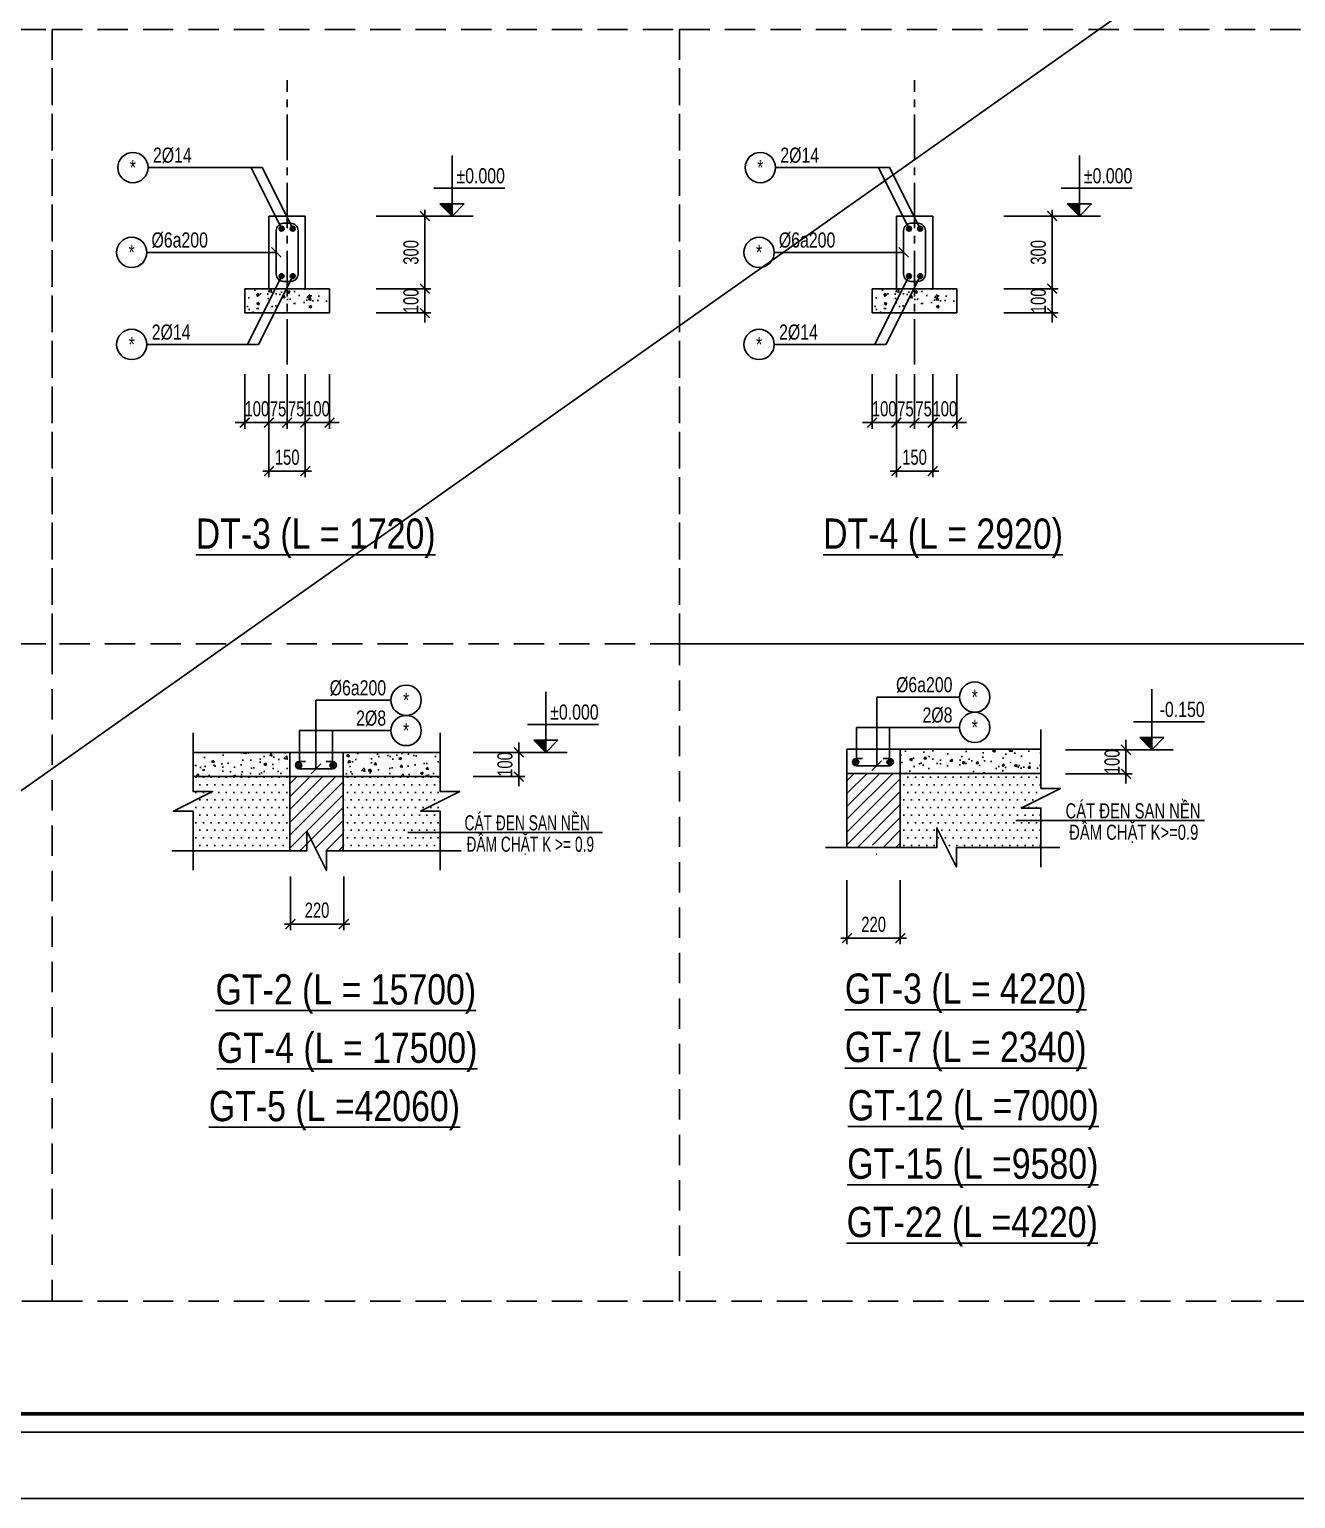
# Model space of a CAD drawing. Header units: millimetres. Extents: x 0 to 2110312, y -101172 to 3.
# Drawn here: x 1987750 to 1992976, y -41790 to -35726 of the extents above; entities that cross this region are included whole.
import ezdxf
from ezdxf.enums import TextEntityAlignment as Align

# ---------------------------------------------------------------- set-up
doc = ezdxf.new("R2010")
doc.units = ezdxf.units.MM
doc.header["$LTSCALE"] = 1000
doc.header["$MEASUREMENT"] = 0
doc.header["$PDMODE"] = 3
doc.linetypes.add('CENTER2', pattern=[1.125, 0.75, -0.125, 0.125, -0.125])
doc.linetypes.add('HIDDEN', pattern=[0.375, 0.25, -0.125])
doc.layers.get('0').update_dxf_attribs({"linetype": 'CONTINUOUS'})
doc.layers.get('Defpoints').update_dxf_attribs({"linetype": 'CONTINUOUS'})
for name, color, linetype in [('CDC-KHUNGTEN', 7, 'CONTINUOUS'), ('CDC.01.AXIS', 160, 'CENTER2'), ('CDC.02.DIM', 1, 'CONTINUOUS'), ('CDC.03.BORDER', 3, 'CONTINUOUS'), ('CDC.04.HIDDEN', 8, 'HIDDEN'), ('CDC.05.STEEL', 4, 'CONTINUOUS'), ('CDC.06.TEXT', 2, 'CONTINUOUS'), ('CDC.10.HATCH', 163, 'CONTINUOUS'), ('CDC.11.NOTE', 1, 'CONTINUOUS'), ('CDC.14.STEELNUM', 9, 'CONTINUOUS'), ('KCS_CHI', 1, 'CONTINUOUS'), ('KCS_STEEL', 4, 'CONTINUOUS')]:
    doc.layers.add(name, color=color, linetype=linetype)
doc.layers.add('Hatch1', color=250, linetype='CONTINUOUS', lineweight=5)
doc.layers.add('KCS_Plotter', color=11, linetype='CONTINUOUS', plot=False)
doc.styles.add('KCS_BIGTEXT', font='arial.ttf', dxfattribs={"width": 0.75, "height": 125})
doc.styles.add('KCS_SMTEXT', font='arial.ttf', dxfattribs={"width": 0.7})
doc.dimstyles.new('KCS_DIM25', dxfattribs={"dimtxt": 62.5, "dimasz": 40, "dimexe": 25, "dimexo": 0, "dimgap": 25, "dimtad": 1, "dimdec": 0, "dimzin": 13, "dimdsep": 46, "dimtxsty": 'KCS_SMTEXT', "dimblk": 'ARCHTICK', "dimcen": 0, "dimdle": 25, "dimclrd": 1, "dimclre": 1, "dimclrt": 2, "dimadec": 0, "dimazin": 0, "dimtfac": 1, "dimtdec": 0, "dimtix": 1, "dimtmove": 2, "dimatfit": 3, "dimfxl": 1, "dimtolj": 1, "dimtzin": 13, "dimarcsym": 0})
pattern_1 = [(50, (-46102.84, -32204.22), (107.5890274, -9.4128202), [11.25, -123.75]), (355, (-46102.84, -32204.22), (-20.8127, 112.82882), [9, -99]), (100.4514, (-46093.87, -32205), (86.776407, 103.4159313), [9.5610285, -105.171317]), (46.1842, (-46102.84, -32174.22), (160.086157, -24.827852), [16.875, -185.625]), (96.6356, (-46089.5, -32176.29), (140.199406, 146.117681), [14.341543, -157.75695]), (351.1842, (-46102.84, -32174.22), (140.199292, 146.11779), [13.5, -148.5]), (21, (-46087.84, -32181.72), (89.536058, -60.3928336), [11.25, -123.75]), (326, (-46087.84, -32181.72), (36.4973, 108.772507), [9, -99]), (71.4514, (-46080.38, -32186.75), (126.0333943, 48.3795745), [9.5610285, -105.171317]), (37.5, (-46102.838, -32204.22), (1.8239783, 49.9340781), [0, -97.8, 0, -100.5, 0, -99.375]), (7.5, (-46102.84, -32204.22), (39.4604306, 59.1617568), [0, -57.3, 0, -95.55, 0, -37.875]), (327.5, (-46136.288, -32204.22), (80.0733654, -3.38323076), [0, -37.5, 0, -117, 0, -155.25]), (317.5, (-46151.29, -32204.22), (87.4779254, 15.0157473), [0, -48.75, 0, -77.7, 0, -110.25])]

# ---------------------------------------------------------------- blocks, each defined once
blk = doc.blocks.new('KCS_SNODE')
at = {"layer": 'CDC.05.STEEL'}
blk.add_hatch(color=6, dxfattribs=at).paths.add_polyline_path([(10, 0, 1), (-10, 0, 1)])
at = {"layer": 'CDC.05.STEEL', "color": 6}
blk.add_circle((0, 0), 10, dxfattribs=at)
blk = doc.blocks.new('_ARCHTICK')
at = {"color": 0, "linetype": 'ByBlock', "const_width": 0.15}
blk.add_lwpolyline([(-0.5, -0.5), (0.5, 0.5)], dxfattribs=at)
blk = doc.blocks.new('*D16')
at = {"layer": 'CDC.02.DIM', "color": 1, "lineweight": -2, "transparency": 16777216}
for p, q in [((1988738.8, -37149), (1988738.8, -37374)), ((1988813.9, -37149), (1988813.9, -37374)), ((1988738.8, -37349), (1988698.8, -37349)), ((1988813.9, -37349), (1988738.8, -37349)), ((1988813.9, -37349), (1988853.9, -37349))]:
    blk.add_line(p, q, dxfattribs=at)
at = {"layer": 'Defpoints', "color": 0, "transparency": 16777216}
for p in [(1988738.8, -37149), (1988813.9, -37149), (1988738.8, -37349)]:
    blk.add_point(p, dxfattribs=at)
at = {"layer": 'CDC.02.DIM', "color": 1, "lineweight": -2, "transparency": 16777216, "xscale": 40, "yscale": 40, "zscale": 40}
blk.add_blockref('_ARCHTICK', (1988738.8, -37349), dxfattribs=at)
at = {"layer": 'CDC.02.DIM', "color": 1, "lineweight": -2, "transparency": 16777216, "xscale": 40, "yscale": 40, "zscale": 40, "rotation": 180}
blk.add_blockref('_ARCHTICK', (1988813.9, -37349), dxfattribs=at)
at = {"layer": 'CDC.02.DIM', "color": 2, "transparency": 16777216, "insert": (1988776.3, -37292.2), "char_height": 62.5, "attachment_point": 5, "style": 'KCS_SMTEXT'}
blk.add_mtext('\\A1;75', dxfattribs=at)
blk = doc.blocks.new('*D17')
at = {"layer": 'CDC.02.DIM', "color": 1, "lineweight": -2, "transparency": 16777216}
for p, q in [((1988638.8, -37149), (1988638.8, -37374)), ((1988738.8, -37149), (1988738.8, -37374)), ((1988638.8, -37349), (1988598.8, -37349)), ((1988738.8, -37349), (1988638.8, -37349)), ((1988738.8, -37349), (1988778.8, -37349))]:
    blk.add_line(p, q, dxfattribs=at)
at = {"layer": 'Defpoints', "color": 0, "transparency": 16777216}
for p in [(1988638.8, -37149), (1988738.8, -37149), (1988638.8, -37349)]:
    blk.add_point(p, dxfattribs=at)
at = {"layer": 'CDC.02.DIM', "color": 1, "lineweight": -2, "transparency": 16777216, "xscale": 40, "yscale": 40, "zscale": 40}
blk.add_blockref('_ARCHTICK', (1988638.8, -37349), dxfattribs=at)
at = {"layer": 'CDC.02.DIM', "color": 1, "lineweight": -2, "transparency": 16777216, "xscale": 40, "yscale": 40, "zscale": 40, "rotation": 180}
blk.add_blockref('_ARCHTICK', (1988738.8, -37349), dxfattribs=at)
at = {"layer": 'CDC.02.DIM', "color": 2, "transparency": 16777216, "insert": (1988688.8, -37292.1), "char_height": 62.5, "attachment_point": 5, "style": 'KCS_SMTEXT'}
blk.add_mtext('\\A1;100', dxfattribs=at)
blk = doc.blocks.new('*D18')
at = {"layer": 'CDC.02.DIM', "color": 1, "lineweight": -2, "transparency": 16777216}
for p, q in [((1988813.9, -37149), (1988813.9, -37374)), ((1988888.9, -37149), (1988888.9, -37374)), ((1988813.9, -37349), (1988773.9, -37349)), ((1988813.9, -37349), (1988888.9, -37349)), ((1988888.9, -37349), (1988928.9, -37349))]:
    blk.add_line(p, q, dxfattribs=at)
at = {"layer": 'Defpoints', "color": 0, "transparency": 16777216}
for p in [(1988813.9, -37149), (1988888.9, -37149), (1988888.9, -37349)]:
    blk.add_point(p, dxfattribs=at)
at = {"layer": 'CDC.02.DIM', "color": 1, "lineweight": -2, "transparency": 16777216, "xscale": 40, "yscale": 40, "zscale": 40}
blk.add_blockref('_ARCHTICK', (1988813.9, -37349), dxfattribs=at)
at = {"layer": 'CDC.02.DIM', "color": 1, "lineweight": -2, "transparency": 16777216, "xscale": 40, "yscale": 40, "zscale": 40, "rotation": 180}
blk.add_blockref('_ARCHTICK', (1988888.9, -37349), dxfattribs=at)
at = {"layer": 'CDC.02.DIM', "color": 2, "transparency": 16777216, "insert": (1988851.4, -37292.2), "char_height": 62.5, "attachment_point": 5, "style": 'KCS_SMTEXT'}
blk.add_mtext('\\A1;75', dxfattribs=at)
blk = doc.blocks.new('*D19')
at = {"layer": 'CDC.02.DIM', "color": 1, "lineweight": -2, "transparency": 16777216}
for p, q in [((1988888.9, -37149), (1988888.9, -37374)), ((1988988.9, -37149), (1988988.9, -37374)), ((1988888.9, -37349), (1988848.9, -37349)), ((1988888.9, -37349), (1988988.9, -37349)), ((1988988.9, -37349), (1989028.9, -37349))]:
    blk.add_line(p, q, dxfattribs=at)
at = {"layer": 'Defpoints', "color": 0, "transparency": 16777216}
for p in [(1988888.9, -37149), (1988988.9, -37149), (1988988.9, -37349)]:
    blk.add_point(p, dxfattribs=at)
at = {"layer": 'CDC.02.DIM', "color": 1, "lineweight": -2, "transparency": 16777216, "xscale": 40, "yscale": 40, "zscale": 40}
blk.add_blockref('_ARCHTICK', (1988888.9, -37349), dxfattribs=at)
at = {"layer": 'CDC.02.DIM', "color": 1, "lineweight": -2, "transparency": 16777216, "xscale": 40, "yscale": 40, "zscale": 40, "rotation": 180}
blk.add_blockref('_ARCHTICK', (1988988.9, -37349), dxfattribs=at)
at = {"layer": 'CDC.02.DIM', "color": 2, "transparency": 16777216, "insert": (1988938.9, -37292.1), "char_height": 62.5, "attachment_point": 5, "style": 'KCS_SMTEXT'}
blk.add_mtext('\\A1;100', dxfattribs=at)
blk = doc.blocks.new('*D20')
at = {"layer": 'CDC.02.DIM', "color": 1, "lineweight": -2, "transparency": 16777216}
for p, q in [((1988738.8, -37149), (1988738.8, -37574)), ((1988888.9, -37149), (1988888.9, -37574)), ((1988713.8, -37549), (1988913.9, -37549))]:
    blk.add_line(p, q, dxfattribs=at)
at = {"layer": 'Defpoints', "color": 0, "transparency": 16777216}
for p in [(1988738.8, -37149), (1988888.9, -37149), (1988888.9, -37549)]:
    blk.add_point(p, dxfattribs=at)
at = {"layer": 'CDC.02.DIM', "color": 1, "lineweight": -2, "transparency": 16777216, "xscale": 40, "yscale": 40, "zscale": 40, "rotation": 180}
blk.add_blockref('_ARCHTICK', (1988738.8, -37549), dxfattribs=at)
at = {"layer": 'CDC.02.DIM', "color": 1, "lineweight": -2, "transparency": 16777216, "xscale": 40, "yscale": 40, "zscale": 40}
blk.add_blockref('_ARCHTICK', (1988888.9, -37549), dxfattribs=at)
at = {"layer": 'CDC.02.DIM', "color": 2, "transparency": 16777216, "insert": (1988813.9, -37492.1), "char_height": 62.5, "attachment_point": 5, "style": 'KCS_SMTEXT'}
blk.add_mtext('\\A1;150', dxfattribs=at)
blk = doc.blocks.new('*D21')
at = {"layer": 'CDC.02.DIM', "color": 1, "lineweight": -2, "transparency": 16777216}
for p, q in [((1989181.9, -36796.4), (1989406.9, -36796.4)), ((1989381.9, -36796.4), (1989381.9, -36756.4)), ((1989381.9, -36896.4), (1989381.9, -36796.4)), ((1989181.9, -36896.4), (1989406.9, -36896.4)), ((1989381.9, -36896.4), (1989381.9, -36936.4))]:
    blk.add_line(p, q, dxfattribs=at)
at = {"layer": 'Defpoints', "color": 0, "transparency": 16777216}
for p in [(1989181.9, -36796.4), (1989381.9, -36796.4), (1989181.9, -36896.4)]:
    blk.add_point(p, dxfattribs=at)
at = {"layer": 'CDC.02.DIM', "color": 1, "lineweight": -2, "transparency": 16777216, "xscale": 40, "yscale": 40, "zscale": 40}
for p, rotation in [((1989381.9, -36796.4), 270), ((1989381.9, -36896.4), 90)]:
    blk.add_blockref('_ARCHTICK', p, dxfattribs=dict(at, rotation=rotation))
at = {"layer": 'CDC.02.DIM', "color": 2, "transparency": 16777216, "insert": (1989325, -36846.4), "char_height": 62.5, "attachment_point": 5, "rotation": 90, "style": 'KCS_SMTEXT'}
blk.add_mtext('\\A1;100', dxfattribs=at)
blk = doc.blocks.new('*D22')
at = {"layer": 'CDC.02.DIM', "color": 1, "lineweight": -2, "transparency": 16777216}
for p, q in [((1989181.9, -36496.4), (1989406.9, -36496.4)), ((1989381.9, -36821.4), (1989381.9, -36471.4)), ((1989181.9, -36796.4), (1989406.9, -36796.4))]:
    blk.add_line(p, q, dxfattribs=at)
at = {"layer": 'Defpoints', "color": 0, "transparency": 16777216}
for p in [(1989181.9, -36496.4), (1989381.9, -36496.4), (1989181.9, -36796.4)]:
    blk.add_point(p, dxfattribs=at)
at = {"layer": 'CDC.02.DIM', "color": 1, "lineweight": -2, "transparency": 16777216, "xscale": 40, "yscale": 40, "zscale": 40}
for p, rotation in [((1989381.9, -36496.4), 90), ((1989381.9, -36796.4), 270)]:
    blk.add_blockref('_ARCHTICK', p, dxfattribs=dict(at, rotation=rotation))
at = {"layer": 'CDC.02.DIM', "color": 2, "transparency": 16777216, "insert": (1989325, -36646.4), "char_height": 62.5, "attachment_point": 5, "rotation": 90, "style": 'KCS_SMTEXT'}
blk.add_mtext('\\A1;300', dxfattribs=at)
blk = doc.blocks.new('COS_CD')
at = {"layer": 'CDC.10.HATCH'}
blk.add_hatch(color=256, dxfattribs=at).paths.add_polyline_path([(37.5, 50), (87.5, 0), (87.5, 50)])
at = {"layer": 'CDC.02.DIM'}
for p, q in [((0, 0), (175, 0)), ((37.5, 50), (137.5, 50)), ((87.5, 0), (37.5, 50)), ((87.5, 0), (87.5, 50)), ((87.5, 0), (137.5, 50))]:
    blk.add_line(p, q, dxfattribs=at)
blk = doc.blocks.new('*D23')
at = {"layer": 'CDC.02.DIM', "color": 1, "lineweight": -2, "transparency": 16777216}
for p, q in [((1991327.9, -37149), (1991327.9, -37374)), ((1991402.9, -37149), (1991402.9, -37374)), ((1991327.9, -37349), (1991287.9, -37349)), ((1991402.9, -37349), (1991327.9, -37349)), ((1991402.9, -37349), (1991442.9, -37349))]:
    blk.add_line(p, q, dxfattribs=at)
at = {"layer": 'Defpoints', "color": 0, "transparency": 16777216}
for p in [(1991327.9, -37149), (1991402.9, -37149), (1991327.9, -37349)]:
    blk.add_point(p, dxfattribs=at)
at = {"layer": 'CDC.02.DIM', "color": 1, "lineweight": -2, "transparency": 16777216, "xscale": 40, "yscale": 40, "zscale": 40}
blk.add_blockref('_ARCHTICK', (1991327.9, -37349), dxfattribs=at)
at = {"layer": 'CDC.02.DIM', "color": 1, "lineweight": -2, "transparency": 16777216, "xscale": 40, "yscale": 40, "zscale": 40, "rotation": 180}
blk.add_blockref('_ARCHTICK', (1991402.9, -37349), dxfattribs=at)
at = {"layer": 'CDC.02.DIM', "color": 2, "transparency": 16777216, "insert": (1991365.4, -37292.2), "char_height": 62.5, "attachment_point": 5, "style": 'KCS_SMTEXT'}
blk.add_mtext('\\A1;75', dxfattribs=at)
blk = doc.blocks.new('*D24')
at = {"layer": 'CDC.02.DIM', "color": 1, "lineweight": -2, "transparency": 16777216}
for p, q in [((1991227.9, -37149), (1991227.9, -37374)), ((1991327.9, -37149), (1991327.9, -37374)), ((1991227.9, -37349), (1991187.9, -37349)), ((1991327.9, -37349), (1991227.9, -37349)), ((1991327.9, -37349), (1991367.9, -37349))]:
    blk.add_line(p, q, dxfattribs=at)
at = {"layer": 'Defpoints', "color": 0, "transparency": 16777216}
for p in [(1991227.9, -37149), (1991327.9, -37149), (1991227.9, -37349)]:
    blk.add_point(p, dxfattribs=at)
at = {"layer": 'CDC.02.DIM', "color": 1, "lineweight": -2, "transparency": 16777216, "xscale": 40, "yscale": 40, "zscale": 40}
blk.add_blockref('_ARCHTICK', (1991227.9, -37349), dxfattribs=at)
at = {"layer": 'CDC.02.DIM', "color": 1, "lineweight": -2, "transparency": 16777216, "xscale": 40, "yscale": 40, "zscale": 40, "rotation": 180}
blk.add_blockref('_ARCHTICK', (1991327.9, -37349), dxfattribs=at)
at = {"layer": 'CDC.02.DIM', "color": 2, "transparency": 16777216, "insert": (1991277.9, -37292.1), "char_height": 62.5, "attachment_point": 5, "style": 'KCS_SMTEXT'}
blk.add_mtext('\\A1;100', dxfattribs=at)
blk = doc.blocks.new('*D25')
at = {"layer": 'CDC.02.DIM', "color": 1, "lineweight": -2, "transparency": 16777216}
for p, q in [((1991402.9, -37149), (1991402.9, -37374)), ((1991478, -37149), (1991478, -37374)), ((1991402.9, -37349), (1991362.9, -37349)), ((1991402.9, -37349), (1991478, -37349)), ((1991478, -37349), (1991518, -37349))]:
    blk.add_line(p, q, dxfattribs=at)
at = {"layer": 'Defpoints', "color": 0, "transparency": 16777216}
for p in [(1991402.9, -37149), (1991478, -37149), (1991478, -37349)]:
    blk.add_point(p, dxfattribs=at)
at = {"layer": 'CDC.02.DIM', "color": 1, "lineweight": -2, "transparency": 16777216, "xscale": 40, "yscale": 40, "zscale": 40}
blk.add_blockref('_ARCHTICK', (1991402.9, -37349), dxfattribs=at)
at = {"layer": 'CDC.02.DIM', "color": 1, "lineweight": -2, "transparency": 16777216, "xscale": 40, "yscale": 40, "zscale": 40, "rotation": 180}
blk.add_blockref('_ARCHTICK', (1991478, -37349), dxfattribs=at)
at = {"layer": 'CDC.02.DIM', "color": 2, "transparency": 16777216, "insert": (1991440.5, -37292.2), "char_height": 62.5, "attachment_point": 5, "style": 'KCS_SMTEXT'}
blk.add_mtext('\\A1;75', dxfattribs=at)
blk = doc.blocks.new('*D26')
at = {"layer": 'CDC.02.DIM', "color": 1, "lineweight": -2, "transparency": 16777216}
for p, q in [((1991478, -37149), (1991478, -37374)), ((1991578, -37149), (1991578, -37374)), ((1991478, -37349), (1991438, -37349)), ((1991478, -37349), (1991578, -37349)), ((1991578, -37349), (1991618, -37349))]:
    blk.add_line(p, q, dxfattribs=at)
at = {"layer": 'Defpoints', "color": 0, "transparency": 16777216}
for p in [(1991478, -37149), (1991578, -37149), (1991578, -37349)]:
    blk.add_point(p, dxfattribs=at)
at = {"layer": 'CDC.02.DIM', "color": 1, "lineweight": -2, "transparency": 16777216, "xscale": 40, "yscale": 40, "zscale": 40}
blk.add_blockref('_ARCHTICK', (1991478, -37349), dxfattribs=at)
at = {"layer": 'CDC.02.DIM', "color": 1, "lineweight": -2, "transparency": 16777216, "xscale": 40, "yscale": 40, "zscale": 40, "rotation": 180}
blk.add_blockref('_ARCHTICK', (1991578, -37349), dxfattribs=at)
at = {"layer": 'CDC.02.DIM', "color": 2, "transparency": 16777216, "insert": (1991528, -37292.1), "char_height": 62.5, "attachment_point": 5, "style": 'KCS_SMTEXT'}
blk.add_mtext('\\A1;100', dxfattribs=at)
blk = doc.blocks.new('*D27')
at = {"layer": 'CDC.02.DIM', "color": 1, "lineweight": -2, "transparency": 16777216}
for p, q in [((1991327.9, -37149), (1991327.9, -37574)), ((1991478, -37149), (1991478, -37574)), ((1991302.9, -37549), (1991503, -37549))]:
    blk.add_line(p, q, dxfattribs=at)
at = {"layer": 'Defpoints', "color": 0, "transparency": 16777216}
for p in [(1991327.9, -37149), (1991478, -37149), (1991478, -37549)]:
    blk.add_point(p, dxfattribs=at)
at = {"layer": 'CDC.02.DIM', "color": 1, "lineweight": -2, "transparency": 16777216, "xscale": 40, "yscale": 40, "zscale": 40, "rotation": 180}
blk.add_blockref('_ARCHTICK', (1991327.9, -37549), dxfattribs=at)
at = {"layer": 'CDC.02.DIM', "color": 1, "lineweight": -2, "transparency": 16777216, "xscale": 40, "yscale": 40, "zscale": 40}
blk.add_blockref('_ARCHTICK', (1991478, -37549), dxfattribs=at)
at = {"layer": 'CDC.02.DIM', "color": 2, "transparency": 16777216, "insert": (1991402.9, -37492.1), "char_height": 62.5, "attachment_point": 5, "style": 'KCS_SMTEXT'}
blk.add_mtext('\\A1;150', dxfattribs=at)
blk = doc.blocks.new('*D28')
at = {"layer": 'CDC.02.DIM', "color": 1, "lineweight": -2, "transparency": 16777216}
for p, q in [((1991771, -36796.4), (1991996, -36796.4)), ((1991971, -36796.4), (1991971, -36756.4)), ((1991971, -36896.4), (1991971, -36796.4)), ((1991771, -36896.4), (1991996, -36896.4)), ((1991971, -36896.4), (1991971, -36936.4))]:
    blk.add_line(p, q, dxfattribs=at)
at = {"layer": 'Defpoints', "color": 0, "transparency": 16777216}
for p in [(1991771, -36796.4), (1991971, -36796.4), (1991771, -36896.4)]:
    blk.add_point(p, dxfattribs=at)
at = {"layer": 'CDC.02.DIM', "color": 1, "lineweight": -2, "transparency": 16777216, "xscale": 40, "yscale": 40, "zscale": 40}
for p, rotation in [((1991971, -36796.4), 270), ((1991971, -36896.4), 90)]:
    blk.add_blockref('_ARCHTICK', p, dxfattribs=dict(at, rotation=rotation))
at = {"layer": 'CDC.02.DIM', "color": 2, "transparency": 16777216, "insert": (1991914.1, -36846.4), "char_height": 62.5, "attachment_point": 5, "rotation": 90, "style": 'KCS_SMTEXT'}
blk.add_mtext('\\A1;100', dxfattribs=at)
blk = doc.blocks.new('*D29')
at = {"layer": 'CDC.02.DIM', "color": 1, "lineweight": -2, "transparency": 16777216}
for p, q in [((1991771, -36496.4), (1991996, -36496.4)), ((1991971, -36821.4), (1991971, -36471.4)), ((1991771, -36796.4), (1991996, -36796.4))]:
    blk.add_line(p, q, dxfattribs=at)
at = {"layer": 'Defpoints', "color": 0, "transparency": 16777216}
for p in [(1991771, -36496.4), (1991971, -36496.4), (1991771, -36796.4)]:
    blk.add_point(p, dxfattribs=at)
at = {"layer": 'CDC.02.DIM', "color": 1, "lineweight": -2, "transparency": 16777216, "xscale": 40, "yscale": 40, "zscale": 40}
for p, rotation in [((1991971, -36496.4), 90), ((1991971, -36796.4), 270)]:
    blk.add_blockref('_ARCHTICK', p, dxfattribs=dict(at, rotation=rotation))
at = {"layer": 'CDC.02.DIM', "color": 2, "transparency": 16777216, "insert": (1991914, -36646.4), "char_height": 62.5, "attachment_point": 5, "rotation": 90, "style": 'KCS_SMTEXT'}
blk.add_mtext('\\A1;300', dxfattribs=at)
blk = doc.blocks.new('*D43')
at = {"layer": 'CDC.02.DIM', "color": 1, "lineweight": -2, "transparency": 16777216}
for p, q in [((1991124.2, -39237.7), (1991124.2, -39501.6)), ((1991344.2, -39237.7), (1991344.2, -39501.6)), ((1991099.2, -39476.6), (1991369.2, -39476.6))]:
    blk.add_line(p, q, dxfattribs=at)
at = {"layer": 'Defpoints', "color": 0, "transparency": 16777216}
for p in [(1991124.2, -39237.7), (1991344.2, -39237.7), (1991344.2, -39476.6)]:
    blk.add_point(p, dxfattribs=at)
at = {"layer": 'CDC.02.DIM', "color": 1, "lineweight": -2, "transparency": 16777216, "xscale": 40, "yscale": 40, "zscale": 40, "rotation": 180}
blk.add_blockref('_ARCHTICK', (1991124.2, -39476.6), dxfattribs=at)
at = {"layer": 'CDC.02.DIM', "color": 1, "lineweight": -2, "transparency": 16777216, "xscale": 40, "yscale": 40, "zscale": 40}
blk.add_blockref('_ARCHTICK', (1991344.2, -39476.6), dxfattribs=at)
at = {"layer": 'CDC.02.DIM', "color": 2, "transparency": 16777216, "insert": (1991234.2, -39419.7), "char_height": 62.5, "attachment_point": 5, "style": 'KCS_SMTEXT'}
blk.add_mtext('\\A1;220', dxfattribs=at)
blk = doc.blocks.new('*D44')
at = {"layer": 'CDC.02.DIM', "color": 1, "lineweight": -2, "transparency": 16777216}
for p, q in [((1992275.5, -38698.7), (1992275.5, -38658.7)), ((1992026.6, -38698.7), (1992300.5, -38698.7)), ((1992275.5, -38698.7), (1992275.5, -38798.7)), ((1992026.6, -38798.7), (1992300.5, -38798.7)), ((1992275.5, -38798.7), (1992275.5, -38838.7))]:
    blk.add_line(p, q, dxfattribs=at)
at = {"layer": 'Defpoints', "color": 0, "transparency": 16777216}
for p in [(1992026.6, -38698.7), (1992026.6, -38798.7), (1992275.5, -38798.7)]:
    blk.add_point(p, dxfattribs=at)
at = {"layer": 'CDC.02.DIM', "color": 1, "lineweight": -2, "transparency": 16777216, "xscale": 40, "yscale": 40, "zscale": 40}
for p, rotation in [((1992275.5, -38698.7), 270), ((1992275.5, -38798.7), 90)]:
    blk.add_blockref('_ARCHTICK', p, dxfattribs=dict(at, rotation=rotation))
at = {"layer": 'CDC.02.DIM', "color": 2, "transparency": 16777216, "insert": (1992218.6, -38748.7), "char_height": 62.5, "attachment_point": 5, "rotation": 90, "style": 'KCS_SMTEXT'}
blk.add_mtext('\\A1;100', dxfattribs=at)
blk = doc.blocks.new('*D47')
at = {"layer": 'CDC.02.DIM', "color": 1, "lineweight": -2, "transparency": 16777216}
for p, q in [((1988827.3, -39221.8), (1988827.3, -39443.4)), ((1989047.3, -39221.8), (1989047.3, -39443.4)), ((1988802.3, -39418.4), (1989072.3, -39418.4))]:
    blk.add_line(p, q, dxfattribs=at)
at = {"layer": 'Defpoints', "color": 0, "transparency": 16777216}
for p in [(1988827.3, -39221.8), (1989047.3, -39221.8), (1989047.3, -39418.4)]:
    blk.add_point(p, dxfattribs=at)
at = {"layer": 'CDC.02.DIM', "color": 1, "lineweight": -2, "transparency": 16777216, "xscale": 40, "yscale": 40, "zscale": 40, "rotation": 180}
blk.add_blockref('_ARCHTICK', (1988827.3, -39418.4), dxfattribs=at)
at = {"layer": 'CDC.02.DIM', "color": 1, "lineweight": -2, "transparency": 16777216, "xscale": 40, "yscale": 40, "zscale": 40}
blk.add_blockref('_ARCHTICK', (1989047.3, -39418.4), dxfattribs=at)
at = {"layer": 'CDC.02.DIM', "color": 2, "transparency": 16777216, "insert": (1988937.3, -39361.5), "char_height": 62.5, "attachment_point": 5, "style": 'KCS_SMTEXT'}
blk.add_mtext('\\A1;220', dxfattribs=at)
blk = doc.blocks.new('*D48')
at = {"layer": 'CDC.02.DIM', "color": 1, "lineweight": -2, "transparency": 16777216}
for p, q in [((1989769.8, -38709.7), (1989769.8, -38669.7)), ((1989581.6, -38709.7), (1989794.8, -38709.7)), ((1989769.8, -38809.7), (1989769.8, -38709.7)), ((1989581.6, -38809.7), (1989794.8, -38809.7)), ((1989769.8, -38809.7), (1989769.8, -38849.7))]:
    blk.add_line(p, q, dxfattribs=at)
at = {"layer": 'Defpoints', "color": 0, "transparency": 16777216}
for p in [(1989581.6, -38709.7), (1989769.8, -38709.7), (1989581.6, -38809.7)]:
    blk.add_point(p, dxfattribs=at)
at = {"layer": 'CDC.02.DIM', "color": 1, "lineweight": -2, "transparency": 16777216, "xscale": 40, "yscale": 40, "zscale": 40}
for p, rotation in [((1989769.8, -38709.7), 270), ((1989769.8, -38809.7), 90)]:
    blk.add_blockref('_ARCHTICK', p, dxfattribs=dict(at, rotation=rotation))
at = {"layer": 'CDC.02.DIM', "color": 2, "transparency": 16777216, "insert": (1989712.9, -38759.7), "char_height": 62.5, "attachment_point": 5, "rotation": 90, "style": 'KCS_SMTEXT'}
blk.add_mtext('\\A1;100', dxfattribs=at)
blk = doc.blocks.new('Khung tên chuẩn')
at = {"layer": 'CDC-KHUNGTEN', "color": 8}
blk.add_lwpolyline([(30850, -246609), (38754, -246609), (38754, -189409), (-41246, -189409), (-41246, -246609), (30850, -246609)], dxfattribs=at)
at = {"layer": 'CDC-KHUNGTEN', "color": 255, "lineweight": 60}
blk.add_lwpolyline([(30654, -246309), (30654, -189709), (-40946, -189709), (-40946, -246309), (30654, -246309)], close=True, dxfattribs=at)
at = {"layer": 'Defpoints', "color": 1, "ltscale": 0.2}
blk.add_lwpolyline([(-44246, -247709), (-44246, -188309), (39854, -188309), (39854, -247709), (-44246, -247709)], close=True, dxfattribs=at)

msp = doc.modelspace()

# ---------------------------------------------------------------- hatches: boundary and pattern name
at = {"layer": 'CDC.10.HATCH'}
h = msp.add_hatch(dxfattribs=at)
h.set_pattern_fill('AR-CONC', color=256, scale=15, style=0)
h.set_pattern_definition([(50, (-14605.73, -28624.96), (107.5890274, -9.4128202), [11.25, -123.75]), (355, (-14605.73, -28624.96), (-20.8127, 112.82882), [9, -99]), (100.4514, (-14596.76, -28625.74), (86.776407, 103.4159313), [9.5610285, -105.171317]), (46.1842, (-14605.73, -28594.96), (160.086157, -24.827852), [16.875, -185.625]), (96.6356, (-14592.39, -28597.03), (140.199406, 146.117681), [14.341543, -157.75695]), (351.1842, (-14605.73, -28594.96), (140.199292, 146.11779), [13.5, -148.5]), (21, (-14590.73, -28602.46), (89.536058, -60.3928336), [11.25, -123.75]), (326, (-14590.73, -28602.46), (36.4973, 108.772507), [9, -99]), (71.4514, (-14583.27, -28607.49), (126.0333943, 48.3795745), [9.5610285, -105.171317]), (37.5, (-14605.73, -28624.958), (1.8239783, 49.9340781), [0, -97.8, 0, -100.5, 0, -99.375]), (7.5, (-14605.73, -28624.96), (39.4604306, 59.1617568), [0, -57.3, 0, -95.55, 0, -37.875]), (327.5, (-14639.18, -28624.958), (80.0733654, -3.3832308), [0, -37.5, 0, -117, 0, -155.25]), (317.5, (-14654.18, -28624.96), (87.4779254, 15.0157473), [0, -48.75, 0, -77.7, 0, -110.25])])
h.paths.add_polyline_path([(1988888.9, -36801.4), (1988886.4, -36796.4), (1988816.9, -36796.4), (1988866.9, -36896.4), (1988888.9, -36896.4)])
h.paths.add_polyline_path([(1988888.9, -36801.4), (1988888.9, -36896.4), (1988936.4, -36896.4)], flags=17)
h.paths.add_polyline_path([(1988947.4, -36796.4), (1988888.9, -36796.4), (1988888.9, -36801.4), (1988936.4, -36896.4), (1988997.4, -36896.4)])
h.paths.add_polyline_path([(1988638.8, -36796.4), (1988638.8, -36896.4), (1988866.9, -36896.4), (1988816.9, -36796.4)])
h.paths.add_polyline_path([(1988988.9, -36879.5), (1988988.9, -36796.4), (1988947.4, -36796.4)])
h = msp.add_hatch(dxfattribs=at)
h.set_pattern_fill('AR-CONC', color=256, scale=15, style=0)
h.set_pattern_definition([(50, (-12016.64, -28624.96), (107.5890274, -9.4128202), [11.25, -123.75]), (355, (-12016.64, -28624.96), (-20.8127, 112.82882), [9, -99]), (100.4514, (-12007.68, -28625.74), (86.776407, 103.4159313), [9.5610285, -105.171317]), (46.1842, (-12016.64, -28594.96), (160.086157, -24.827852), [16.875, -185.625]), (96.6356, (-12003.3, -28597.03), (140.199406, 146.117681), [14.341543, -157.75695]), (351.1842, (-12016.64, -28594.96), (140.199292, 146.11779), [13.5, -148.5]), (21, (-12001.64, -28602.46), (89.536058, -60.3928336), [11.25, -123.75]), (326, (-12001.64, -28602.46), (36.4973, 108.772507), [9, -99]), (71.4514, (-11994.18, -28607.49), (126.0333943, 48.3795745), [9.5610285, -105.171317]), (37.5, (-12016.64, -28624.958), (1.8239783, 49.9340781), [0, -97.8, 0, -100.5, 0, -99.375]), (7.5, (-12016.64, -28624.96), (39.4604306, 59.1617568), [0, -57.3, 0, -95.55, 0, -37.875]), (327.5, (-12050.09, -28624.958), (80.0733654, -3.3832308), [0, -37.5, 0, -117, 0, -155.25]), (317.5, (-12065.09, -28624.96), (87.4779254, 15.0157473), [0, -48.75, 0, -77.7, 0, -110.25])])
h.paths.add_polyline_path([(1991478, -36801.4), (1991475.5, -36796.4), (1991406, -36796.4), (1991456, -36896.4), (1991478, -36896.4)])
h.paths.add_polyline_path([(1991478, -36801.4), (1991478, -36896.4), (1991525.5, -36896.4)], flags=17)
h.paths.add_polyline_path([(1991536.5, -36796.4), (1991478, -36796.4), (1991478, -36801.4), (1991525.5, -36896.4), (1991586.5, -36896.4)])
h.paths.add_polyline_path([(1991227.9, -36796.4), (1991227.9, -36896.4), (1991456, -36896.4), (1991406, -36796.4)])
h.paths.add_polyline_path([(1991578, -36879.5), (1991578, -36796.4), (1991536.5, -36796.4)])
h = msp.add_hatch(dxfattribs=at)
h.set_pattern_fill('AR-CONC', color=256, scale=15, style=0)
h.set_pattern_definition(pattern_1)
h.paths.add_polyline_path([(1988825.4, -38709.7), (1988825.4, -38809.7), (1988425.4, -38809.7), (1988425.4, -38709.7)])
h = msp.add_hatch(dxfattribs=at)
h.set_pattern_fill('AR-CONC', color=256, scale=15, style=0)
h.set_pattern_definition(pattern_1)
h.paths.add_polyline_path([(1989045.4, -38709.7), (1989045.4, -38809.7), (1989445.4, -38809.7), (1989445.4, -38709.7)])
h = msp.add_hatch(dxfattribs=at)
h.set_pattern_fill('AR-CONC', color=256, scale=15, style=0)
h.set_pattern_definition([(50, (1786963.13, 47755.55), (107.589027, -9.41282), [11.25, -123.75]), (355, (1786963.13, 47755.55), (-20.8127, 112.82882), [9, -99]), (100.4514, (1786972.1, 47754.76), (86.776407, 103.41593), [9.56103, -105.171317]), (46.1842, (1786963.13, 47785.55), (160.08616, -24.82785), [16.875, -185.625]), (96.6356, (1786976.47, 47783.48), (140.19941, 146.11768), [14.34154, -157.75695]), (351.1842, (1786963.13, 47785.55), (140.19929, 146.11779), [13.5, -148.5]), (21, (1786978.13, 47778.05), (89.536058, -60.392834), [11.25, -123.75]), (326, (1786978.13, 47778.05), (36.4973, 108.772507), [9, -99]), (71.4514, (1786985.59, 47773.01), (126.033394, 48.379575), [9.56103, -105.171317]), (37.5, (1786963.13, 47755.547), (1.823978, 49.934078), [0, -97.8, 0, -100.5, 0, -99.375]), (7.5, (1786963.13, 47755.547), (39.46043, 59.161757), [0, -57.3, 0, -95.55, 0, -37.875]), (327.5, (1786929.68, 47755.547), (80.0733654, -3.383231), [0, -37.5, 0, -117, 0, -155.25]), (317.5, (1786914.68, 47755.55), (87.477925, 15.015747), [0, -48.75, 0, -77.7, 0, -110.25])])
h.paths.add_polyline_path([(1991924.2, -38696.8), (1991344.2, -38696.8), (1991344.2, -38796.8), (1991924.2, -38796.8)])
h = msp.add_hatch(dxfattribs=at)
h.set_pattern_fill('ANSI31', color=256, scale=300, style=0)
h.set_pattern_definition([(45, (1790094.944, 41537.062), (-26.516504, 26.516504), [])])
h.paths.add_polyline_path([(1991344.2, -38796.8), (1991124.2, -38796.8), (1991124.2, -39103.6), (1991210.7, -39103.6), (1991223.5, -39074.2), (1991244.9, -39133), (1991257.6, -39103.6), (1991344.2, -39103.6)])
h = msp.add_hatch(dxfattribs=at)
h.set_pattern_fill('DOTS', color=256, scale=500, style=0)
h.paths.add_polyline_path([(1991953.5, -38889.5), (1991924.2, -38876.8), (1991924.2, -38796.8), (1991344.2, -38796.8), (1991344.2, -39102), (1991500.7, -39102), (1991513.5, -39072.6), (1991534.9, -39131.3), (1991547.6, -39102), (1991924.2, -39102), (1991924.2, -38923.7), (1991894.8, -38910.9)])
h = msp.add_hatch(dxfattribs=at)
h.set_pattern_fill('DOTS', color=256, scale=500, style=0)
h.paths.add_polyline_path([(1988454.8, -38902.4), (1988396, -38923.8), (1988425.4, -38936.5), (1988425.4, -39116.5), (1988825.4, -39116.5), (1988825.4, -38809.7), (1988425.4, -38809.7), (1988425.4, -38889.7)])
h.paths.add_polyline_path([(1989045.4, -39116.5), (1989445.4, -39116.5), (1989445.4, -38936.5), (1989474.8, -38923.8), (1989416, -38902.4), (1989445.4, -38889.7), (1989445.4, -38809.7), (1989045.4, -38809.7)])
h = msp.add_hatch(dxfattribs=at)
h.set_pattern_fill('ANSI31', color=256, scale=300, style=0)
h.set_pattern_definition([(45, (1787796.17, 41524.167), (-26.516504, 26.516504), [])])
h.paths.add_polyline_path([(1989045.4, -38809.7), (1988825.4, -38809.7), (1988825.4, -39116.5), (1988912, -39116.5), (1988924.7, -39087.1), (1988946.1, -39145.8), (1988958.8, -39116.5), (1989045.4, -39116.5)])

# ---------------------------------------------------------------- linework, layer by layer
at = {"layer": 'CDC.01.AXIS', "ltscale": 0.25}
for p, q in [((1988813.9, -37109.2), (1988813.9, -35935.8)), ((1991402.9, -37109.2), (1991402.9, -35935.8))]:
    msp.add_line(p, q, dxfattribs=at)
at = {"layer": 'CDC.03.BORDER'}
for p, q in [((1988738.8, -36796.4), (1988738.8, -36496.4)), ((1988738.8, -36496.4), (1988888.9, -36496.4)), ((1988888.9, -36496.4), (1988888.9, -36796.4)), ((1991327.9, -36796.4), (1991327.9, -36496.4)), ((1991327.9, -36496.4), (1991478, -36496.4)), ((1991478, -36496.4), (1991478, -36796.4)), ((1988638.8, -36796.4), (1988988.9, -36796.4)), ((1988638.8, -36796.4), (1988638.8, -36896.4)), ((1988988.9, -36796.4), (1988988.9, -36896.4)), ((1991227.9, -36796.4), (1991578, -36796.4)), ((1991227.9, -36796.4), (1991227.9, -36896.4)), ((1991578, -36796.4), (1991578, -36896.4)), ((1988638.8, -36896.4), (1988988.9, -36896.4)), ((1991227.9, -36896.4), (1991578, -36896.4))]:
    msp.add_line(p, q, dxfattribs=at)
at = {"layer": 'CDC.03.BORDER', "ltscale": 0.01}
for p, q in [((1988825.4, -38709.7), (1988425.4, -38709.7)), ((1989045.4, -38709.7), (1989445.4, -38709.7)), ((1991344.2, -38696.8), (1991924.2, -38696.8)), ((1991124.2, -38796.8), (1991124.2, -39102)), ((1991344.2, -38796.8), (1991344.2, -39103.6)), ((1991344.2, -38796.8), (1991924.2, -38796.8)), ((1991524.2, -38796.8), (1991624.2, -38796.8)), ((1988825.4, -38809.7), (1988425.4, -38809.7)), ((1988825.4, -38809.7), (1988825.4, -39116.5)), ((1989045.4, -38809.7), (1989045.4, -39116.5)), ((1989045.4, -38809.7), (1989445.4, -38809.7))]:
    msp.add_line(p, q, dxfattribs=at)
for points in [[(1988825.4, -38809.7), (1989045.4, -38809.7), (1989045.4, -38709.7), (1988825.4, -38709.7)], [(1991124.2, -38796.8), (1991344.2, -38796.8), (1991344.2, -38696.8), (1991124.2, -38696.8)]]:
    msp.add_lwpolyline(points, close=True, dxfattribs=at)
at = {"layer": 'CDC.04.HIDDEN', "ltscale": 0.5}
msp.add_line((1987844.1, -40975.3), (1990433.2, -40975.3), dxfattribs=at)
for points in [[(1996062, -38261.7), (1985255, -38261.7), (1985255, -35726.1), (1987844.1, -35726.1), (1987844.1, -38261.7)], [(1987844.1, -38261.7), (1987844.1, -35726.1), (1990433.2, -35726.1), (1990433.2, -38261.7)], [(1990433.2, -38261.7), (1990433.2, -35726.1), (1993022.3, -35726.1), (1993022.3, -38261.7)]]:
    msp.add_lwpolyline(points, dxfattribs=at)
for points in [[(1985255, -38261.7), (1987844.1, -38261.7), (1987844.1, -40975.3), (1985255, -40975.3)], [(1990433.2, -38261.7), (1993022.3, -38261.7), (1993022.3, -40975.3), (1990433.2, -40975.3)]]:
    msp.add_lwpolyline(points, close=True, dxfattribs=at)
at = {"layer": 'CDC.05.STEEL'}
for points in [[(1988798.9, -36766.4), (1988828.9, -36766.4, 0.414214), (1988858.9, -36736.4), (1988858.9, -36556.4, 0.414214), (1988828.9, -36526.4), (1988798.9, -36526.4, 0.414214), (1988768.9, -36556.4), (1988768.9, -36736.4, 0.414214)], [(1991388, -36766.4), (1991418, -36766.4, 0.414214), (1991448, -36736.4), (1991448, -36556.4, 0.414214), (1991418, -36526.4), (1991388, -36526.4, 0.414214), (1991358, -36556.4), (1991358, -36736.4, 0.414214)]]:
    msp.add_lwpolyline(points, format="xyb", close=True, dxfattribs=at)
at = {"layer": 'CDC.05.STEEL', "ltscale": 0.01, "flags": 128}
for points in [[(1991188.7, -38734.9), (1991161.7, -38734.9, 0.414214), (1991146.7, -38749.9, 0.414214), (1991161.7, -38764.9), (1991300.7, -38764.9, 0.414214), (1991315.7, -38749.9, 0.414214), (1991300.7, -38734.9), (1991273.7, -38734.9)], [(1988889.9, -38747.8), (1988862.9, -38747.8, 0.414214), (1988847.9, -38762.8, 0.414214), (1988862.9, -38777.8), (1989001.9, -38777.8, 0.414214), (1989016.9, -38762.8, 0.414214), (1989001.9, -38747.8), (1988974.9, -38747.8)]]:
    msp.add_lwpolyline(points, format="xyb", dxfattribs=at)
at = {"layer": 'CDC.11.NOTE'}
for p, q in [((1989494.4, -36496.4), (1989494.4, -36246.4)), ((1992083.5, -36496.4), (1992083.5, -36246.4)), ((1988239.9, -36296.4), (1988710.9, -36296.4)), ((1988790.9, -36548.4), (1988664.9, -36296.4)), ((1988836.9, -36548.4), (1988710.9, -36296.4)), ((1990829, -36296.4), (1991300, -36296.4)), ((1991380, -36548.4), (1991254, -36296.4)), ((1991426, -36548.4), (1991300, -36296.4)), ((1989419.4, -36381.4), (1989712.5, -36381.4)), ((1992008.5, -36381.4), (1992301.6, -36381.4)), ((1988768.9, -36646.4), (1988234.9, -36646.4)), ((1991358, -36646.4), (1990824, -36646.4)), ((1988790.9, -36744.4), (1988649.9, -37026.4)), ((1988836.9, -36744.4), (1988695.9, -37026.4)), ((1991380, -36744.4), (1991239, -37026.4)), ((1991426, -36744.4), (1991285, -37026.4)), ((1988695.9, -37026.4), (1988234.9, -37026.4)), ((1991285, -37026.4), (1990824, -37026.4)), ((1988932.4, -38777.8), (1988932.4, -38494.6)), ((1988932.4, -38494.6), (1989242.4, -38494.6)), ((1989881.3, -38709.7), (1989881.3, -38459.7)), ((1991246.8, -38481.7), (1991589, -38481.7)), ((1992382.1, -38698.7), (1992382.1, -38448.7)), ((1988864.2, -38763.4), (1988864.2, -38619.6)), ((1988864.2, -38619.6), (1989242.4, -38619.6)), ((1989000.6, -38763.4), (1989000.6, -38619.6)), ((1989806.3, -38594.7), (1990099.3, -38594.7)), ((1991163, -38750.5), (1991163, -38606.7)), ((1991163, -38606.7), (1991589, -38606.7)), ((1991299.2, -38750.5), (1991299.2, -38606.7)), ((1992307.1, -38583.7), (1992600.2, -38583.7))]:
    msp.add_line(p, q, dxfattribs=at)
at = {"layer": 'CDC.11.NOTE', "color": 3}
for p, q in [((1988788.9, -36666.4), (1988748.9, -36626.4)), ((1991378, -36666.4), (1991338, -36626.4)), ((1991226.8, -38784.9), (1991266.8, -38744.9)), ((1988912.4, -38797.8), (1988952.4, -38757.8))]:
    msp.add_line(p, q, dxfattribs=at)
at = {"layer": 'CDC.14.STEELNUM'}
for centre in [(1988177.4, -36296.4), (1990766.5, -36296.4), (1988172.4, -36646.4), (1990761.5, -36646.4), (1988172.4, -37026.4), (1990761.5, -37026.4), (1989304.9, -38494.6), (1991651.5, -38481.7), (1989304.9, -38619.6), (1991651.5, -38606.7)]:
    msp.add_circle(centre, 62.5, dxfattribs=at)
at = {"layer": 'KCS_CHI'}
for p, q in [((1991246.8, -38764.9), (1991246.8, -38481.7)), ((1990115.7, -39040.4), (1989311.9, -39040.4)), ((1992599.8, -38991), (1991821.3, -38991)), ((1988825.4, -39116.5), (1988337.8, -39116.5))]:
    msp.add_line(p, q, dxfattribs=at)
for points in [[(1991924.2, -38615.8), (1991924.2, -38858.9), (1992005.2, -38858.9), (1991843.1, -38939.9), (1991924.2, -38939.9), (1991924.2, -39183)], [(1988425.4, -38628.7), (1988425.4, -38871.8), (1988506.4, -38871.8), (1988344.4, -38952.8), (1988425.4, -38952.8), (1988425.4, -39195.9)], [(1989445.4, -38628.7), (1989445.4, -38871.8), (1989526.4, -38871.8), (1989364.4, -38952.8), (1989445.4, -38952.8), (1989445.4, -39195.9)], [(1989532.5, -39116.5), (1988975.9, -39116.5), (1988975.9, -39197.5), (1988894.9, -39035.5), (1988894.9, -39116.5), (1988651.8, -39116.5)], [(1992002.7, -39102), (1991576.7, -39102), (1991576.7, -39183), (1991495.6, -39020.9), (1991495.6, -39102), (1991035.3, -39102)]]:
    msp.add_lwpolyline(points, dxfattribs=at)
at = {"layer": 'KCS_Plotter'}
msp.add_line((1983579.1, -41789.5), (2004604.1, -26939.5), dxfattribs=at)

# ---------------------------------------------------------------- block references
at = {"layer": 'Hatch1', "xscale": 0.25, "yscale": 0.25, "zscale": 0.25}
msp.add_blockref('Khung tên chuẩn', (1994640.5, 20137.6), dxfattribs=at)
at = {"layer": 'KCS_CHI'}
for p in [(1989406.9, -36496.4), (1991996, -36496.4), (1989793.8, -38709.7), (1992294.6, -38698.7)]:
    msp.add_blockref('COS_CD', p, dxfattribs=at)
at = {"layer": 'KCS_STEEL'}
for p in [(1988790.9, -36548.4), (1988836.9, -36548.4), (1991380, -36548.4), (1991426, -36548.4), (1988790.9, -36744.4), (1988790.9, -36744.4), (1988836.9, -36744.4), (1991380, -36744.4), (1991380, -36744.4), (1991426, -36744.4)]:
    msp.add_blockref('KCS_SNODE', p, dxfattribs=at)
at = {"layer": 'KCS_STEEL', "xscale": -1, "rotation": 180}
for p in [(1991163, -38750.5), (1991299.3, -38750.5), (1988864.2, -38763.4), (1989000.6, -38763.4)]:
    msp.add_blockref('KCS_SNODE', p, dxfattribs=at)

# ---------------------------------------------------------------- texts
at = {"layer": 'CDC.06.TEXT', "style": 'KCS_SMTEXT', "width": 0.75}
for p in [(1988259.9, -36276.4), (1990849, -36276.4)]:
    msp.add_text('2%%C14', height=62.5, dxfattribs=at).set_placement(p)
at = {"layer": 'CDC.06.TEXT', "style": 'KCS_SMTEXT'}
for s, width, p in [('%%P0.000', 0.75, (1989712.5, -36361.4)), ('%%P0.000', 0.75, (1992301.6, -36361.4)), ('%%C6a200', 0.75, (1988487, -36626.4)), ('%%C6a200', 0.75, (1991076.1, -36626.4)), ('2%%C14', 0.75, (1988415.1, -37006.4)), ('2%%C14', 0.75, (1991004.2, -37006.4)), ('%%C6a200', 0.75, (1989222.4, -38474.6)), ('%%C6a200', 0.75, (1991559.6, -38461.7)), ('-0.150', 0.75, (1992600.2, -38563.7)), ('2%%C8', 0.75, (1989222.4, -38599.6)), ('%%P0.000', 0.75, (1990099.3, -38574.7)), ('2%%C8', 0.75, (1991559.6, -38586.7)), ('CÁT ĐEN SAN NỀN', 0.7, (1992583, -38982.4)), ('CÁT ĐEN SAN NỀN', 0.65, (1990063, -39031.8)), ('ĐẦM CHẶT K >= 0.9', 0.65, (1990080.5, -39120.1)), ('ĐẦM CHẶT K>=0.9', 0.7, (1992574.2, -39070.7))]:
    msp.add_text(s, height=62.5, dxfattribs=dict(at, width=width)).set_placement(p, align=Align.RIGHT)
at = {"layer": 'CDC.06.TEXT', "style": 'KCS_BIGTEXT', "width": 0.8}
for s, p in [('%%UDT-3 (L = 1720)', (1988931.5, -37869.6)), ('%%UDT-4 (L = 2920)', (1991520.6, -37869.6)), ('%%UGT-2 (L = 15700)', (1989056.1, -39750.3)), ('%%UGT-3 (L = 4220)', (1991614.2, -39747.3)), ('%%UGT-4 (L = 17500)', (1989061.5, -39991.1)), ('%%UGT-7 (L = 2340)', (1991614.2, -39988)), ('%%UGT-5 (L =42060)', (1989009, -40231.8)), ('%%UGT-12 (L =7000)', (1991645.7, -40228.8)), ('%%UGT-15 (L =9580)', (1991643.4, -40469.6)), ('%%UGT-22 (L =4220)', (1991641.1, -40710.3))]:
    msp.add_text(s, height=125, dxfattribs=at).set_placement(p, align=Align.CENTER)
at = {"layer": 'CDC.14.STEELNUM', "style": 'KCS_SMTEXT', "width": 0.75}
for p in [(1988177.4, -36296.4), (1990766.5, -36296.4), (1988172.3, -36646.4), (1990761.4, -36646.4), (1988172.6, -37026.4), (1990761.7, -37026.4), (1989304.9, -38494.6), (1991651.5, -38481.7), (1989304.9, -38619.6), (1991651.5, -38606.7)]:
    msp.add_text('*', height=62.5, dxfattribs=at).set_placement(p, align=Align.MIDDLE_CENTER)

# ---------------------------------------------------------------- dimensions: what is measured, and where the dimension line sits
at = {"layer": 'CDC.02.DIM'}
for base, p1, p2, picture, middle in [((1989381.9, -36496.4), (1989181.9, -36796.4), (1989181.9, -36496.4), '*D22', (1989325, -36646.4)), ((1991971, -36496.4), (1991771, -36796.4), (1991771, -36496.4), '*D29', (1991914, -36646.4)), ((1989381.9, -36796.4), (1989181.9, -36896.4), (1989181.9, -36796.4), '*D21', (1989325, -36846.4)), ((1991971, -36796.4), (1991771, -36896.4), (1991771, -36796.4), '*D28', (1991914.1, -36846.4)), ((1989769.8, -38709.7), (1989581.6, -38809.7), (1989581.6, -38709.7), '*D48', (1989712.9, -38759.7)), ((1992275.5, -38798.7), (1992026.6, -38698.7), (1992026.6, -38798.7), '*D44', (1992218.6, -38748.7))]:
    dim = msp.add_linear_dim(base=base, p1=p1, p2=p2, angle=90, dimstyle='KCS_DIM25', dxfattribs=at)
    dim.commit()
    dim.dimension.update_dxf_attribs({"geometry": picture, "text_midpoint": middle})
for base, p1, p2, picture, middle in [((1988638.8, -37349), (1988738.8, -37149), (1988638.8, -37149), '*D17', (1988688.8, -37292.1)), ((1988738.8, -37349), (1988813.9, -37149), (1988738.8, -37149), '*D16', (1988776.3, -37292.2)), ((1988888.9, -37549), (1988738.8, -37149), (1988888.9, -37149), '*D20', (1988813.9, -37492.1)), ((1988888.9, -37349), (1988813.9, -37149), (1988888.9, -37149), '*D18', (1988851.4, -37292.2)), ((1988988.9, -37349), (1988888.9, -37149), (1988988.9, -37149), '*D19', (1988938.9, -37292.1)), ((1991227.9, -37349), (1991327.9, -37149), (1991227.9, -37149), '*D24', (1991277.9, -37292.1)), ((1991327.9, -37349), (1991402.9, -37149), (1991327.9, -37149), '*D23', (1991365.4, -37292.2)), ((1991478, -37549), (1991327.9, -37149), (1991478, -37149), '*D27', (1991402.9, -37492.1)), ((1991478, -37349), (1991402.9, -37149), (1991478, -37149), '*D25', (1991440.5, -37292.2)), ((1991578, -37349), (1991478, -37149), (1991578, -37149), '*D26', (1991528, -37292.1)), ((1989047.3, -39418.4), (1988827.3, -39221.8), (1989047.3, -39221.8), '*D47', (1988937.3, -39361.5)), ((1991344.2, -39476.6), (1991124.2, -39237.7), (1991344.2, -39237.7), '*D43', (1991234.2, -39419.7))]:
    dim = msp.add_linear_dim(base=base, p1=p1, p2=p2, dimstyle='KCS_DIM25', dxfattribs=at)
    dim.commit()
    dim.dimension.update_dxf_attribs({"geometry": picture, "text_midpoint": middle})

doc.saveas('drawing.dxf')
